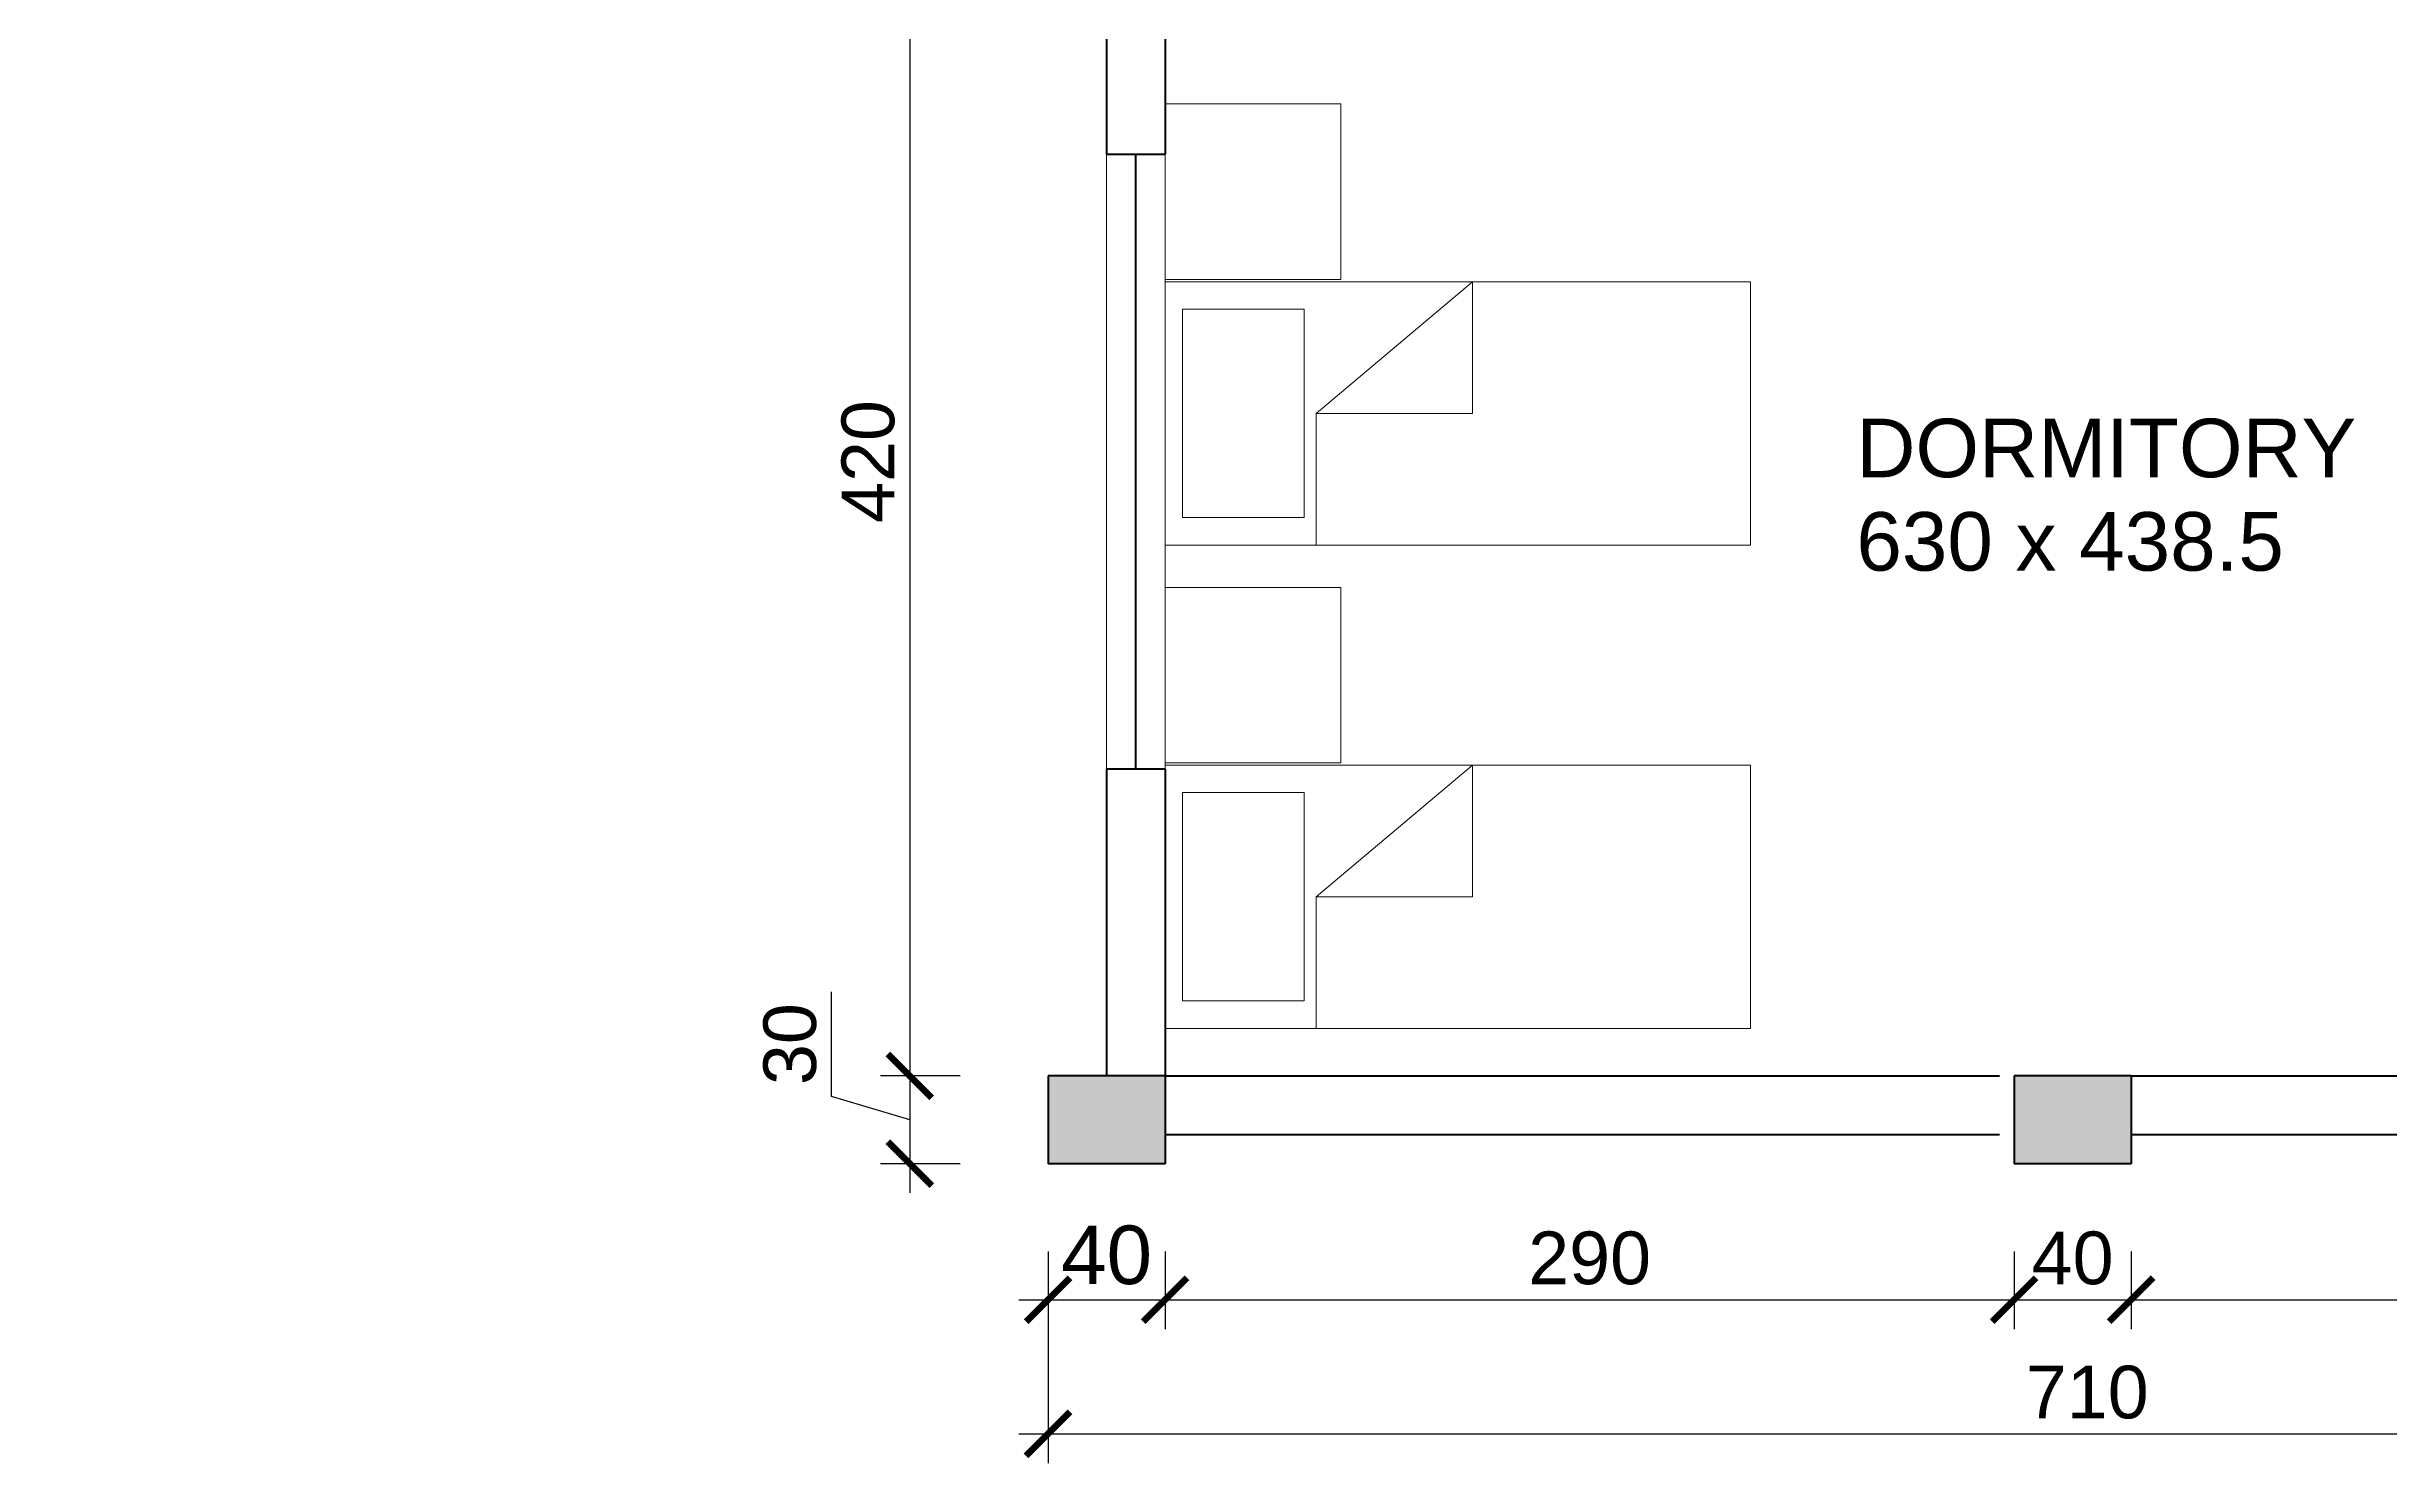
# Model space of a CAD drawing. Header units: millimetres. Extents: x -43527 to -16485, y 19062 to 36467.
# Drawn here: x -21809 to -21009, y 19062 to 19547 of the extents above; entities that cross this region are included whole.
import ezdxf

# ---------------------------------------------------------------- set-up
doc = ezdxf.new("R2010")
doc.units = ezdxf.units.MM
doc.header["$LTSCALE"] = 10
doc.header["$PDMODE"] = 35
for name, color, linetype, lineweight in [('elevation', 2, 'Continuous', 20), ('fur', 13, 'Continuous', 13), ('TEXT', 6, 'Continuous', 25), ('THI.', 5, 'Continuous', 60), ('THIN', 241, 'Continuous', 5), ('WALL', 4, 'Continuous', 40)]:
    doc.layers.add(name, color=color, linetype=linetype, lineweight=lineweight)
doc.styles.get("Standard").update_dxf_attribs({"font": 'arial.ttf', "height": 18})
doc.dimstyles.new('ISO-25', dxfattribs={"dimtxt": 2.5, "dimasz": 15, "dimexe": 10, "dimexo": 30, "dimgap": 5, "dimtad": 1, "dimdsep": 46, "dimtxsty": 'Standard', "dimblk": 'ARCHTICK', "dimcen": 2.5, "dimdle": 10, "dimadec": 1, "dimazin": 0, "dimtfac": 1, "dimtmove": 0, "dimatfit": 3, "dimldrblk": 'OPEN90', "dimfxl": 1, "dimarcsym": 0})

# ---------------------------------------------------------------- blocks, each defined once
blk = doc.blocks.new('_ArchTick')
at = {"color": 0, "linetype": 'ByBlock', "const_width": 0.15}
blk.add_lwpolyline([(-0.5, -0.5), (0.5, 0.5)], dxfattribs=at)
blk = doc.blocks.new('*D201')
at = {"layer": 'Defpoints', "color": 0, "transparency": 16777216}
for p in [(-21467.29, 19614.78), (-21514.52, 19194.78), (-21467.29, 19194.78)]:
    blk.add_point(p, dxfattribs=at)
at = {"layer": 'TEXT', "color": 0, "lineweight": -2, "transparency": 16777216}
for p, q in [((-21514.52, 19624.78), (-21514.52, 19184.78)), ((-21497.29, 19614.78), (-21524.52, 19614.78)), ((-21497.29, 19194.78), (-21524.52, 19194.78))]:
    blk.add_line(p, q, dxfattribs=at)
at = {"layer": 'TEXT', "color": 0, "lineweight": -2, "transparency": 16777216, "xscale": 15, "yscale": 15, "zscale": 15}
for p, rotation in [((-21514.52, 19614.78), 90), ((-21514.52, 19194.78), 270)]:
    blk.add_blockref('_ArchTick', p, dxfattribs=dict(at, rotation=rotation))
at = {"layer": 'TEXT', "color": 0, "transparency": 16777216, "insert": (-21528.71, 19404.78), "char_height": 18, "attachment_point": 5, "rotation": 90}
blk.add_mtext('420', dxfattribs=at)
blk = doc.blocks.new('_Open90')
at = {"color": 0, "linetype": 'ByBlock', "lineweight": -2}
for p, q in [((0, 0), (-1, 0)), ((-0.5, 0.5), (0, 0)), ((0, 0), (-0.5, -0.5))]:
    blk.add_line(p, q, dxfattribs=at)
blk = doc.blocks.new('*D202')
at = {"layer": 'Defpoints', "color": 0, "transparency": 16777216}
for p in [(-21467.29, 19194.78), (-21514.52, 19164.78), (-21467.29, 19164.78)]:
    blk.add_point(p, dxfattribs=at)
at = {"layer": 'TEXT', "color": 0, "lineweight": -2, "transparency": 16777216}
for p, q in [((-21541.22, 19187.79), (-21541.22, 19223.5)), ((-21514.52, 19204.78), (-21514.52, 19154.78)), ((-21497.29, 19194.78), (-21524.52, 19194.78)), ((-21514.52, 19179.78), (-21541.22, 19187.79)), ((-21497.29, 19164.78), (-21524.52, 19164.78))]:
    blk.add_line(p, q, dxfattribs=at)
at = {"layer": 'TEXT', "color": 0, "lineweight": -2, "transparency": 16777216, "xscale": 15, "yscale": 15, "zscale": 15}
for p, rotation in [((-21514.52, 19194.78), 90), ((-21514.52, 19164.78), 270)]:
    blk.add_blockref('_ArchTick', p, dxfattribs=dict(at, rotation=rotation))
at = {"layer": 'TEXT', "color": 0, "transparency": 16777216, "insert": (-21555.41, 19205.65), "char_height": 18, "attachment_point": 5, "rotation": 90}
blk.add_mtext('30', dxfattribs=at)
blk = doc.blocks.new('*D203')
at = {"layer": 'Defpoints', "color": 0, "transparency": 16777216}
for p in [(-21467.29, 19164.78), (-21427.29, 19164.78), (-21427.29, 19118.27)]:
    blk.add_point(p, dxfattribs=at)
at = {"layer": 'TEXT', "color": 0, "lineweight": -2, "transparency": 16777216}
for p, q in [((-21467.29, 19134.78), (-21467.29, 19108.27)), ((-21427.29, 19134.78), (-21427.29, 19108.27)), ((-21477.29, 19118.27), (-21417.29, 19118.27))]:
    blk.add_line(p, q, dxfattribs=at)
at = {"layer": 'TEXT', "color": 0, "lineweight": -2, "transparency": 16777216, "xscale": 15, "yscale": 15, "zscale": 15, "rotation": 180}
blk.add_blockref('_ArchTick', (-21467.29, 19118.27), dxfattribs=at)
at = {"layer": 'TEXT', "color": 0, "lineweight": -2, "transparency": 16777216, "xscale": 15, "yscale": 15, "zscale": 15}
blk.add_blockref('_ArchTick', (-21427.29, 19118.27), dxfattribs=at)
at = {"layer": 'TEXT', "color": 0, "transparency": 16777216, "insert": (-21447.29, 19133.48), "char_height": 20, "attachment_point": 5}
blk.add_mtext('40', dxfattribs=at)
blk = doc.blocks.new('*D204')
at = {"layer": 'Defpoints', "color": 0, "transparency": 16777216}
for p in [(-21427.29, 19164.78), (-21137.29, 19164.78), (-21137.29, 19118.27)]:
    blk.add_point(p, dxfattribs=at)
at = {"layer": 'TEXT', "color": 0, "lineweight": -2, "transparency": 16777216}
for p, q in [((-21427.29, 19134.78), (-21427.29, 19108.27)), ((-21137.29, 19134.78), (-21137.29, 19108.27)), ((-21437.29, 19118.27), (-21127.29, 19118.27))]:
    blk.add_line(p, q, dxfattribs=at)
at = {"layer": 'TEXT', "color": 0, "lineweight": -2, "transparency": 16777216, "xscale": 15, "yscale": 15, "zscale": 15, "rotation": 180}
blk.add_blockref('_ArchTick', (-21427.29, 19118.27), dxfattribs=at)
at = {"layer": 'TEXT', "color": 0, "lineweight": -2, "transparency": 16777216, "xscale": 15, "yscale": 15, "zscale": 15}
blk.add_blockref('_ArchTick', (-21137.29, 19118.27), dxfattribs=at)
at = {"layer": 'TEXT', "color": 0, "transparency": 16777216, "insert": (-21282.29, 19132.46), "char_height": 18, "attachment_point": 5}
blk.add_mtext('290', dxfattribs=at)
blk = doc.blocks.new('*D205')
at = {"layer": 'Defpoints', "color": 0, "transparency": 16777216}
for p in [(-21137.29, 19164.78), (-21097.29, 19164.78), (-21097.29, 19118.27)]:
    blk.add_point(p, dxfattribs=at)
at = {"layer": 'TEXT', "color": 0, "lineweight": -2, "transparency": 16777216}
for p, q in [((-21137.29, 19134.78), (-21137.29, 19108.27)), ((-21097.29, 19134.78), (-21097.29, 19108.27)), ((-21147.29, 19118.27), (-21087.29, 19118.27))]:
    blk.add_line(p, q, dxfattribs=at)
at = {"layer": 'TEXT', "color": 0, "lineweight": -2, "transparency": 16777216, "xscale": 15, "yscale": 15, "zscale": 15, "rotation": 180}
blk.add_blockref('_ArchTick', (-21137.29, 19118.27), dxfattribs=at)
at = {"layer": 'TEXT', "color": 0, "lineweight": -2, "transparency": 16777216, "xscale": 15, "yscale": 15, "zscale": 15}
blk.add_blockref('_ArchTick', (-21097.29, 19118.27), dxfattribs=at)
at = {"layer": 'TEXT', "color": 0, "transparency": 16777216, "insert": (-21117.29, 19132.46), "char_height": 18, "attachment_point": 5}
blk.add_mtext('40', dxfattribs=at)
blk = doc.blocks.new('*D206')
at = {"layer": 'Defpoints', "color": 0, "transparency": 16777216}
for p in [(-21097.29, 19164.78), (-20797.29, 19164.78), (-20797.29, 19118.27)]:
    blk.add_point(p, dxfattribs=at)
at = {"layer": 'TEXT', "color": 0, "lineweight": -2, "transparency": 16777216}
for p, q in [((-21097.29, 19134.78), (-21097.29, 19108.27)), ((-20797.29, 19134.78), (-20797.29, 19108.27)), ((-21107.29, 19118.27), (-20787.29, 19118.27))]:
    blk.add_line(p, q, dxfattribs=at)
at = {"layer": 'TEXT', "color": 0, "lineweight": -2, "transparency": 16777216, "xscale": 15, "yscale": 15, "zscale": 15, "rotation": 180}
blk.add_blockref('_ArchTick', (-21097.29, 19118.27), dxfattribs=at)
at = {"layer": 'TEXT', "color": 0, "lineweight": -2, "transparency": 16777216, "xscale": 15, "yscale": 15, "zscale": 15}
blk.add_blockref('_ArchTick', (-20797.29, 19118.27), dxfattribs=at)
at = {"layer": 'TEXT', "color": 0, "transparency": 16777216, "insert": (-20947.29, 19132.46), "char_height": 18, "attachment_point": 5}
blk.add_mtext('300', dxfattribs=at)
blk = doc.blocks.new('*D232')
at = {"layer": 'Defpoints', "color": 0, "transparency": 16777216}
for p in [(-21467.29, 19164.78), (-20757.29, 19164.78), (-20757.29, 19072.41)]:
    blk.add_point(p, dxfattribs=at)
at = {"layer": 'TEXT', "color": 0, "lineweight": -2, "transparency": 16777216}
for p, q in [((-21467.29, 19134.78), (-21467.29, 19062.41)), ((-20757.29, 19134.78), (-20757.29, 19062.41)), ((-21477.29, 19072.41), (-20747.29, 19072.41))]:
    blk.add_line(p, q, dxfattribs=at)
at = {"layer": 'TEXT', "color": 0, "lineweight": -2, "transparency": 16777216, "xscale": 15, "yscale": 15, "zscale": 15, "rotation": 180}
blk.add_blockref('_ArchTick', (-21467.29, 19072.41), dxfattribs=at)
at = {"layer": 'TEXT', "color": 0, "lineweight": -2, "transparency": 16777216, "xscale": 15, "yscale": 15, "zscale": 15}
blk.add_blockref('_ArchTick', (-20757.29, 19072.41), dxfattribs=at)
at = {"layer": 'TEXT', "color": 0, "transparency": 16777216, "insert": (-21112.29, 19086.6), "char_height": 18, "attachment_point": 5}
blk.add_mtext('710', dxfattribs=at)

msp = doc.modelspace()

# ---------------------------------------------------------------- hatches: boundary and pattern name
at = {"layer": 'THIN'}
h = msp.add_hatch(color=256, dxfattribs=at)
h.paths.add_polyline_path([(-22747.29, 20829.784), (-22777.29, 20829.784), (-22777.29, 20789.784), (-22747.29, 20789.784)])
h.paths.add_polyline_path([(-22417.29, 20829.784), (-22447.29, 20829.784), (-22447.29, 20789.784), (-22417.29, 20789.784)])
h.paths.add_polyline_path([(-22087.29, 20829.784), (-22117.29, 20829.784), (-22117.29, 20789.784), (-22087.29, 20789.784)])
h.paths.add_polyline_path([(-21757.29, 20829.784), (-21787.29, 20829.784), (-21787.29, 20789.784), (-21757.29, 20789.784)])
h.paths.add_polyline_path([(-21427.29, 20829.784), (-21457.29, 20829.784), (-21457.29, 20789.784), (-21427.29, 20789.784)])
h.paths.add_polyline_path([(-21097.29, 20829.784), (-21127.29, 20829.784), (-21127.29, 20789.784), (-21097.29, 20789.784)])
h.paths.add_polyline_path([(-20767.29, 20829.784), (-20797.29, 20829.784), (-20797.29, 20789.784), (-20767.29, 20789.784)])
h.paths.add_polyline_path([(-20487.29, 20554.784), (-20527.29, 20554.784), (-20527.29, 20524.784), (-20487.29, 20524.784)])
h.paths.add_polyline_path([(-20487.29, 20354.784), (-20527.29, 20354.784), (-20527.29, 20324.784), (-20487.29, 20324.784)])
h.paths.add_polyline_path([(-20767.29, 20364.784), (-20797.29, 20364.784), (-20797.29, 20324.784), (-20767.29, 20324.784)])
h.paths.add_polyline_path([(-21097.29, 20364.784), (-21127.29, 20364.784), (-21127.29, 20324.784), (-21097.29, 20324.784)])
h.paths.add_polyline_path([(-21427.29, 20364.784), (-21457.29, 20364.784), (-21457.29, 20324.784), (-21427.29, 20324.784)])
h.paths.add_polyline_path([(-21757.29, 20364.784), (-21787.29, 20364.784), (-21787.29, 20324.784), (-21757.29, 20324.784)])
h.paths.add_polyline_path([(-22087.29, 20364.784), (-22117.29, 20364.784), (-22117.29, 20324.784), (-22087.29, 20324.784)])
h.paths.add_polyline_path([(-22417.29, 20364.784), (-22447.29, 20364.784), (-22447.29, 20324.784), (-22417.29, 20324.784)])
h.paths.add_polyline_path([(-22747.29, 20364.784), (-22777.29, 20364.784), (-22777.29, 20324.784), (-22747.29, 20324.784)])
h.paths.add_polyline_path([(-22747.29, 19959.784), (-22777.29, 19959.784), (-22777.29, 19919.784), (-22747.29, 19919.784)])
h.paths.add_polyline_path([(-22417.29, 19959.784), (-22447.29, 19959.784), (-22447.29, 19919.784), (-22417.29, 19919.784)])
h.paths.add_polyline_path([(-22087.29, 19959.784), (-22117.29, 19959.784), (-22117.29, 19919.784), (-22087.29, 19919.784)])
h.paths.add_polyline_path([(-21757.29, 19959.784), (-21787.29, 19959.784), (-21787.29, 19919.784), (-21757.29, 19919.784)])
h.paths.add_polyline_path([(-21427.29, 19959.784), (-21457.29, 19959.784), (-21457.29, 19919.784), (-21427.29, 19919.784)])
h.paths.add_polyline_path([(-21097.29, 19944.784, 1), (-21127.29, 19944.784, 1)])
h.paths.add_polyline_path([(-20767.29, 19959.784), (-20797.29, 19959.784), (-20797.29, 19919.784), (-20767.29, 19919.784)])
h.paths.add_polyline_path([(-20487.29, 19959.784), (-20527.29, 19959.784), (-20527.29, 19929.784), (-20487.29, 19929.784)])
h.paths.add_polyline_path([(-20487.29, 19759.784), (-20527.29, 19759.784), (-20527.29, 19729.784), (-20487.29, 19729.784)])
h.paths.add_polyline_path([(-20757.29, 19644.784), (-20797.29, 19644.784), (-20797.29, 19614.784), (-20757.29, 19614.784)])
h.paths.add_polyline_path([(-21097.29, 19644.784), (-21137.29, 19644.784), (-21137.29, 19614.784), (-21097.29, 19614.784)])
h.paths.add_polyline_path([(-21427.29, 19644.784), (-21467.29, 19644.784), (-21467.29, 19614.784), (-21427.29, 19614.784)])
h.paths.add_polyline_path([(-21427.29, 19194.784), (-21467.29, 19194.784), (-21467.29, 19164.784), (-21427.29, 19164.784)])
h.paths.add_polyline_path([(-21097.29, 19194.784), (-21137.29, 19194.784), (-21137.29, 19164.784), (-21097.29, 19164.784)])
h.paths.add_polyline_path([(-20757.29, 19194.784), (-20797.29, 19194.784), (-20797.29, 19164.784), (-20757.29, 19164.784)])

# ---------------------------------------------------------------- linework, layer by layer
at = {"layer": 'elevation'}
for p, q in [((-21447.29, 19509.784), (-21447.29, 19299.784)), ((-21427.29, 19509.784), (-21427.29, 19299.784))]:
    msp.add_line(p, q, dxfattribs=at)
at = {"layer": 'fur'}
for p, q in [((-21427.29, 19466.237), (-21427.29, 19376.237)), ((-21227.29, 19466.237), (-21427.29, 19466.237)), ((-21322.29, 19466.237), (-21375.727, 19421.237)), ((-21322.29, 19421.237), (-21322.29, 19466.237)), ((-21227.29, 19376.237), (-21227.29, 19466.237)), ((-21421.352, 19456.862), (-21421.352, 19385.612)), ((-21379.79, 19456.862), (-21421.352, 19456.862)), ((-21379.79, 19385.612), (-21379.79, 19456.862)), ((-21375.727, 19376.237), (-21375.727, 19421.237)), ((-21322.29, 19421.237), (-21375.727, 19421.237)), ((-21421.352, 19385.612), (-21379.79, 19385.612)), ((-21427.29, 19376.237), (-21227.29, 19376.237)), ((-21427.29, 19301.02), (-21427.29, 19211.02)), ((-21227.29, 19301.02), (-21427.29, 19301.02)), ((-21322.29, 19301.02), (-21375.727, 19256.02)), ((-21322.29, 19256.02), (-21322.29, 19301.02)), ((-21227.29, 19211.02), (-21227.29, 19301.02)), ((-21421.352, 19291.645), (-21421.352, 19220.395)), ((-21379.79, 19291.645), (-21421.352, 19291.645)), ((-21379.79, 19220.395), (-21379.79, 19291.645)), ((-21322.29, 19256.02), (-21375.727, 19256.02)), ((-21375.727, 19211.02), (-21375.727, 19256.02)), ((-21421.352, 19220.395), (-21379.79, 19220.395)), ((-21427.29, 19211.02), (-21227.29, 19211.02))]:
    msp.add_line(p, q, dxfattribs=at)
for points in [[(-21367.29, 19466.985), (-21367.29, 19526.985), (-21427.29, 19526.985), (-21427.29, 19466.985)], [(-21367.29, 19301.767), (-21367.29, 19361.767), (-21427.29, 19361.767), (-21427.29, 19301.767)]]:
    msp.add_lwpolyline(points, close=True, dxfattribs=at)
at = {"layer": 'THI.'}
for p, q in [((-21437.29, 19299.784), (-21437.29, 19509.784)), ((-21427.29, 19194.784), (-21467.29, 19194.784)), ((-21467.29, 19194.784), (-21467.29, 19164.784)), ((-21427.29, 19194.784), (-21427.29, 19164.784)), ((-21097.29, 19194.784), (-21137.29, 19194.784)), ((-21137.29, 19194.784), (-21137.29, 19164.784)), ((-21097.29, 19194.784), (-21097.29, 19164.784)), ((-21427.29, 19164.784), (-21467.29, 19164.784)), ((-21097.29, 19164.784), (-21137.29, 19164.784))]:
    msp.add_line(p, q, dxfattribs=at)
at = {"layer": 'WALL'}
for p, q in [((-21447.29, 19614.784), (-21447.29, 19509.784)), ((-21427.29, 19614.784), (-21427.29, 19509.784)), ((-21447.29, 19509.784), (-21427.29, 19509.784)), ((-21447.29, 19299.784), (-21427.29, 19299.784)), ((-21447.29, 19299.784), (-21447.29, 19194.784)), ((-21427.29, 19299.784), (-21427.29, 19194.784)), ((-21427.29, 19194.784), (-21142.29, 19194.784)), ((-21097.29, 19194.784), (-20797.29, 19194.784)), ((-21427.29, 19174.784), (-21142.29, 19174.784)), ((-21097.29, 19174.784), (-20797.29, 19174.784))]:
    msp.add_line(p, q, dxfattribs=at)

# ---------------------------------------------------------------- texts
at = {"layer": 'TEXT'}
for s, p in [('DORMITORY', (-21191.161, 19399.41)), ('630 x 438.5', (-21191.161, 19367.476))]:
    msp.add_text(s, height=20, dxfattribs=at).set_placement(p)

# ---------------------------------------------------------------- dimensions: what is measured, and where the dimension line sits
for base, p1, p2, picture, middle in [((-21514.522, 19194.784), (-21467.29, 19614.784), (-21467.29, 19194.784), '*D201', (-21528.712, 19404.784)), ((-21514.522, 19164.784), (-21467.29, 19194.784), (-21467.29, 19164.784), '*D202', (-21555.415, 19192.793))]:
    dim = msp.add_linear_dim(base=base, p1=p1, p2=p2, angle=90, dimstyle='ISO-25', override={"dimtmove": 1}, dxfattribs=at)
    dim.commit()
    dim.dimension.update_dxf_attribs({"geometry": picture, "text_midpoint": middle})
dim = msp.add_linear_dim(base=(-21427.29, 19118.267), p1=(-21467.29, 19164.784), p2=(-21427.29, 19164.784), dimstyle='ISO-25', dxfattribs=at)
dim.commit()
dim.dimension.update_dxf_attribs({"geometry": '*D203', "text_midpoint": (-21447.29, 19133.478)})
for base, p1, p2, picture, middle in [((-20757.29, 19072.414), (-21467.29, 19164.784), (-20757.29, 19164.784), '*D232', (-21112.29, 19086.604)), ((-21137.29, 19118.267), (-21427.29, 19164.784), (-21137.29, 19164.784), '*D204', (-21282.29, 19132.457)), ((-21097.29, 19118.267), (-21137.29, 19164.784), (-21097.29, 19164.784), '*D205', (-21117.29, 19132.457)), ((-20797.29, 19118.267), (-21097.29, 19164.784), (-20797.29, 19164.784), '*D206', (-20947.29, 19132.463))]:
    dim = msp.add_linear_dim(base=base, p1=p1, p2=p2, dimstyle='ISO-25', override={"dimtmove": 1}, dxfattribs=at)
    dim.commit()
    dim.dimension.update_dxf_attribs({"geometry": picture, "text_midpoint": middle})

doc.saveas('drawing.dxf')
